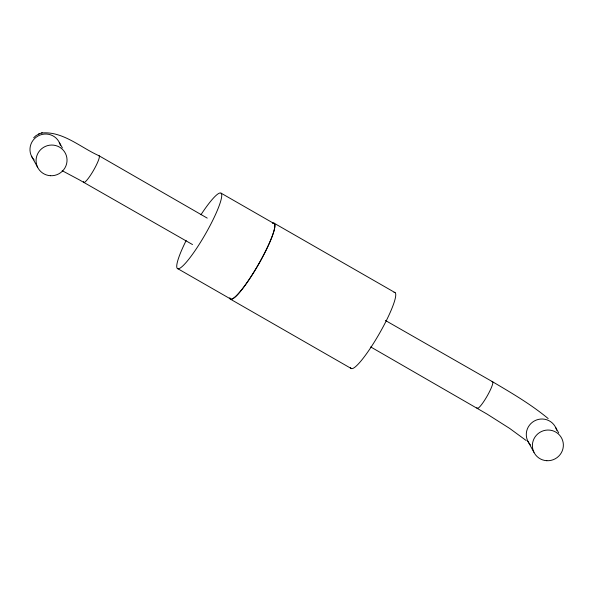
<?xml version="1.0" encoding="UTF-8"?>
<svg xmlns="http://www.w3.org/2000/svg" width="593" height="593" viewBox="0 0 593 593"><rect width="100%" height="100%" fill="white"/><g stroke="black" fill="none" stroke-linecap="round" stroke-linejoin="round"><path stroke-width="0.89" d="M33.675 137.784L35.854 135.738L39.279 133.803M41.495 133.01C62.606 130.86 80.559 147.501 98.883 155.677L207.224 218.105M38.501 134.1L42.244 132.728M62.161 170.695L79.195 179.775L192.525 244.561M385.398 320.465L492.36 381.633C511.559 392.966 530.972 404.3 548.177 418.576M274.211 223.25L395.027 292.608M221.078 193.162L274.122 223.613M370.692 346.927L487.12 414.114L509.698 428.442L526.228 440.555M177.44 268.488L230.492 298.939M230.284 299.08L351.1 368.431M555.597 427.368L558.688 432.897M59.285 142.387L62.376 147.909M527.859 441.236L533.967 452.34M31.548 156.256L37.641 167.345M34.179 159.977A15.507 15.233 -29 0 1 37.982 136.019A15.507 15.233 -29 0 1 60.382 145.329M98.579 155.729A15.396 2.454 -60.1 0 1 93.19 170.947A15.396 2.454 -60.1 0 1 83.472 181.577M530.49 444.958A15.507 15.233 -29 0 1 534.293 421.008A15.507 15.233 -29 0 1 556.694 430.31M492.057 381.684A15.396 2.461 -60.1 0 1 486.668 396.902A15.396 2.461 -60.1 0 1 476.95 407.532M272.528 223.176A43.83 6.997 -60.1 0 1 258.548 264.233A43.83 6.997 -60.1 0 1 229.721 298.064M394.019 292.364A43.83 6.997 -60.1 0 1 378.593 334.941A43.83 6.997 -60.1 0 1 350.537 367.415M200.938 214.762A43.541 6.953 -60.1 0 1 220.262 202.547A43.541 6.953 -60.1 0 1 185.505 263.151A43.541 6.953 -60.1 0 1 186.165 240.528M273.121 223.376A43.541 6.953 -60.1 0 1 257.792 265.671A43.541 6.953 -60.1 0 1 229.928 297.931M50.501 175.713A15.551 15.285 -29 0 0 65.46 153.439A15.551 15.285 -29 0 0 38.693 152.023A15.551 15.285 -29 0 0 50.501 175.713M546.82 460.709A15.551 15.285 -29 0 0 561.786 438.427A15.551 15.285 -29 0 0 535.019 437.011A15.551 15.285 -29 0 0 546.82 460.709"/></g></svg>
